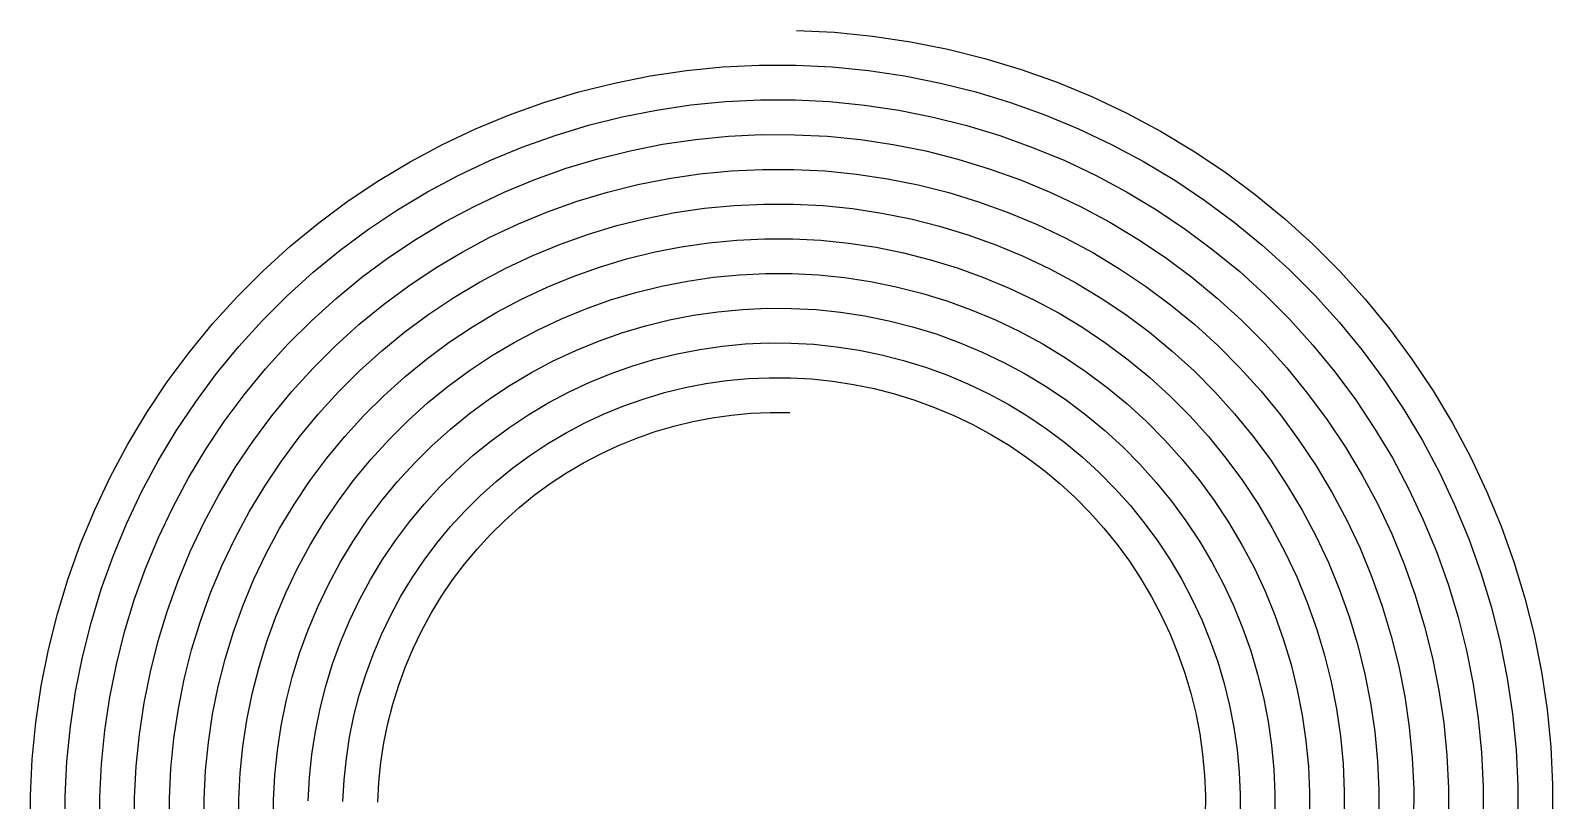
# Model space of a CAD drawing. Extents: x -13 to 13.3, y -13.1 to 13.4.
# Drawn here: x -13 to 13.3, y 0.15 to 13.45 of the extents above; entities that cross this region are included whole.
import ezdxf

# ---------------------------------------------------------------- set-up
doc = ezdxf.new("R2010")
doc.units = 0

msp = doc.modelspace()

# ---------------------------------------------------------------- linework, layer by layer
at = {"layer": 'NFC_COIL'}
for p, q in [((0.2347, 13.448), (0.894, 13.4156)), ((0.894, 13.4156), (1.5507, 13.3509)), ((1.5507, 13.3509), (2.2031, 13.2541)), ((2.2031, 13.2541), (2.8498, 13.1254)), ((2.8498, 13.1254), (3.4892, 12.9653)), ((3.4892, 12.9653), (4.1197, 12.774)), ((-2.9096, 12.5403), (-2.2899, 12.6634)), ((-2.2899, 12.6634), (-1.6652, 12.7558)), ((-1.6652, 12.7558), (-1.0369, 12.8175)), ((-1.0369, 12.8175), (-0.4066, 12.8483)), ((-0.4066, 12.8483), (0.2243, 12.848)), ((0.2243, 12.848), (0.8541, 12.8169)), ((0.8541, 12.8169), (1.4814, 12.7549)), ((1.4814, 12.7549), (2.1047, 12.6622)), ((2.1047, 12.6622), (2.7225, 12.5391)), ((4.1197, 12.774), (4.7399, 12.5521)), ((-4.1277, 12.2036), (-3.5227, 12.387)), ((-3.5227, 12.387), (-2.9096, 12.5403)), ((2.7225, 12.5391), (3.3333, 12.3859)), ((3.3333, 12.3859), (3.9356, 12.2029)), ((4.7399, 12.5521), (5.3482, 12.3001)), ((-4.7233, 11.9908), (-4.1277, 12.2036)), ((-2.1831, 12.0729), (-1.5875, 12.1609)), ((-1.5875, 12.1609), (-0.9885, 12.2195)), ((-0.9885, 12.2195), (-0.3876, 12.2486)), ((-0.3876, 12.2486), (0.2138, 12.2481)), ((0.2138, 12.2481), (0.8142, 12.2182)), ((0.8142, 12.2182), (1.4122, 12.1589)), ((1.4122, 12.1589), (2.0063, 12.0703)), ((3.9356, 12.2029), (4.5279, 11.9907)), ((5.3482, 12.3001), (5.9432, 12.0186)), ((-5.3079, 11.7488), (-4.7233, 11.9908)), ((-3.3586, 11.8098), (-2.774, 11.9559)), ((-2.774, 11.9559), (-2.1831, 12.0729)), ((2.0063, 12.0703), (2.5952, 11.9528)), ((2.5952, 11.9528), (3.1773, 11.8065)), ((4.5279, 11.9907), (5.109, 11.7498)), ((5.9432, 12.0186), (6.5235, 11.7084)), ((-5.8801, 11.4784), (-5.3079, 11.7488)), ((-4.5034, 11.4325), (-3.9355, 11.6353)), ((-3.9355, 11.6353), (-3.3586, 11.8098)), ((-1.5099, 11.5659), (-0.9401, 11.6214)), ((-0.9401, 11.6214), (-0.3686, 11.6489)), ((-0.3686, 11.6489), (0.2033, 11.6482)), ((0.2033, 11.6482), (0.7743, 11.6195)), ((0.7743, 11.6195), (1.343, 11.5629)), ((3.1773, 11.8065), (3.7514, 11.6319)), ((3.7514, 11.6319), (4.316, 11.4294)), ((5.109, 11.7498), (5.6773, 11.4808)), ((6.5235, 11.7084), (7.0877, 11.3703)), ((-6.4386, 11.1801), (-5.8801, 11.4784)), ((-5.0609, 11.202), (-4.5034, 11.4325)), ((-3.1944, 11.2327), (-2.6384, 11.3714)), ((-2.6384, 11.3714), (-2.0764, 11.4825)), ((-2.0764, 11.4825), (-1.5099, 11.5659)), ((1.343, 11.5629), (1.908, 11.4784)), ((1.908, 11.4784), (2.4679, 11.3664)), ((2.4679, 11.3664), (3.0214, 11.2271)), ((4.316, 11.4294), (4.8697, 11.1996)), ((5.6773, 11.4808), (6.2315, 11.1843)), ((7.0877, 11.3703), (7.6344, 11.0049)), ((-6.982, 10.8547), (-6.4386, 11.1801)), ((-5.6066, 10.9444), (-5.0609, 11.202)), ((-4.2835, 10.8743), (-3.7432, 11.0669)), ((-3.7432, 11.0669), (-3.1944, 11.2327)), ((-0.8918, 11.0234), (-0.3496, 11.0492)), ((-0.3496, 11.0492), (0.1928, 11.0483)), ((0.1928, 11.0483), (0.7344, 11.0209)), ((3.0214, 11.2271), (3.5672, 11.0609)), ((3.5672, 11.0609), (4.104, 10.8681)), ((4.8697, 11.1996), (5.4113, 10.943)), ((6.2315, 11.1843), (6.7703, 10.8611)), ((-7.5089, 10.5028), (-6.982, 10.8547)), ((-6.1392, 10.6602), (-5.6066, 10.9444)), ((-4.8138, 10.6552), (-4.2835, 10.8743)), ((-3.0303, 10.6556), (-2.5027, 10.7869)), ((-2.5027, 10.7869), (-1.9696, 10.8921)), ((-1.9696, 10.8921), (-1.4322, 10.971)), ((-1.4322, 10.971), (-0.8918, 11.0234)), ((0.7344, 11.0209), (1.2738, 10.9669)), ((1.2738, 10.9669), (1.8096, 10.8866)), ((1.8096, 10.8866), (2.3406, 10.7801)), ((4.104, 10.8681), (4.6305, 10.6494)), ((5.4113, 10.943), (5.9395, 10.6602)), ((6.7703, 10.8611), (7.2924, 10.5119)), ((7.6344, 11.0049), (8.1623, 10.6134)), ((-6.6574, 10.35), (-6.1392, 10.6602)), ((-5.333, 10.4104), (-4.8138, 10.6552)), ((-3.551, 10.4985), (-3.0303, 10.6556)), ((2.3406, 10.7801), (2.8655, 10.6477)), ((2.8655, 10.6477), (3.3831, 10.4898)), ((4.6305, 10.6494), (5.1454, 10.4051)), ((5.9395, 10.6602), (6.4529, 10.3519)), ((8.1623, 10.6134), (8.6702, 10.1965)), ((-8.0181, 10.1254), (-7.5089, 10.5028)), ((-7.1599, 10.0147), (-6.6574, 10.35)), ((-5.8397, 10.1402), (-5.333, 10.4104)), ((-4.5668, 10.1085), (-4.0636, 10.316)), ((-4.0636, 10.316), (-3.551, 10.4985)), ((-2.3671, 10.2024), (-1.8628, 10.3017)), ((-1.8628, 10.3017), (-1.3545, 10.376)), ((-1.3545, 10.376), (-0.8434, 10.4253)), ((-0.8434, 10.4253), (-0.3307, 10.4495)), ((-0.3307, 10.4495), (0.1824, 10.4484)), ((0.1824, 10.4484), (0.6945, 10.4222)), ((0.6945, 10.4222), (1.2045, 10.3709)), ((1.2045, 10.3709), (1.7112, 10.2947)), ((1.7112, 10.2947), (2.2133, 10.1937)), ((3.3831, 10.4898), (3.8921, 10.3068)), ((3.8921, 10.3068), (4.3912, 10.0991)), ((5.1454, 10.4051), (5.6474, 10.136)), ((6.4529, 10.3519), (6.9504, 10.019)), ((7.2924, 10.5119), (7.7966, 10.1377)), ((-8.5084, 9.7233), (-8.0181, 10.1254)), ((-7.6456, 9.655), (-7.1599, 10.0147)), ((-6.3328, 9.8454), (-5.8397, 10.1402)), ((-5.0594, 9.8764), (-4.5668, 10.1085)), ((-3.3588, 9.9302), (-2.8662, 10.0785)), ((-2.8662, 10.0785), (-2.3671, 10.2024)), ((2.2133, 10.1937), (2.7096, 10.0683)), ((2.7096, 10.0683), (3.1989, 9.9188)), ((4.3912, 10.0991), (4.8794, 9.8673)), ((5.6474, 10.136), (6.1355, 9.8427)), ((6.9504, 10.019), (7.4308, 9.6621)), ((7.7966, 10.1377), (8.2816, 9.7394)), ((8.6702, 10.1965), (9.1569, 9.7554)), ((-6.811, 9.5266), (-6.3328, 9.8454)), ((-5.5403, 9.6203), (-5.0594, 9.8764)), ((-4.3198, 9.5617), (-3.8437, 9.7578)), ((-3.8437, 9.7578), (-3.3588, 9.9302)), ((-1.7561, 9.7113), (-1.2768, 9.7811)), ((-1.2768, 9.7811), (-0.795, 9.8273)), ((-0.795, 9.8273), (-0.3117, 9.8498)), ((-0.3117, 9.8498), (0.1719, 9.8485)), ((0.1719, 9.8485), (0.6546, 9.8235)), ((0.6546, 9.8235), (1.1353, 9.7749)), ((1.1353, 9.7749), (1.6128, 9.7028)), ((3.1989, 9.9188), (3.6801, 9.7455)), ((3.6801, 9.7455), (4.152, 9.5489)), ((4.8794, 9.8673), (5.3554, 9.6119)), ((6.1355, 9.8427), (6.6084, 9.526)), ((8.2816, 9.7394), (8.7463, 9.3179)), ((9.1569, 9.7554), (9.6212, 9.2911)), ((-8.9785, 9.2975), (-8.5084, 9.7233)), ((-8.1132, 9.2718), (-7.6456, 9.655)), ((-7.2731, 9.1846), (-6.811, 9.5266)), ((-6.0082, 9.3408), (-5.5403, 9.6203)), ((-4.7859, 9.3424), (-4.3198, 9.5617)), ((-3.1665, 9.3618), (-2.7021, 9.5014)), ((-2.7021, 9.5014), (-2.2315, 9.618)), ((-2.2315, 9.618), (-1.7561, 9.7113)), ((1.6128, 9.7028), (2.086, 9.6074)), ((2.086, 9.6074), (2.5537, 9.489)), ((2.5537, 9.489), (3.0147, 9.3478)), ((4.152, 9.5489), (4.6134, 9.3295)), ((5.3554, 9.6119), (5.8181, 9.3336)), ((6.6084, 9.526), (7.065, 9.1865)), ((7.4308, 9.6621), (7.8929, 9.2823)), ((-9.4273, 8.8489), (-8.9785, 9.2975)), ((-8.5617, 8.8659), (-8.1132, 9.2718)), ((-6.462, 9.0385), (-6.0082, 9.3408)), ((-5.2409, 9.1003), (-4.7859, 9.3424)), ((-3.6238, 9.1995), (-3.1665, 9.3618)), ((-1.1992, 9.1861), (-0.7466, 9.2292)), ((-0.7466, 9.2292), (-0.2927, 9.2501)), ((-0.2927, 9.2501), (0.1614, 9.2486)), ((0.1614, 9.2486), (0.6147, 9.2249)), ((0.6147, 9.2249), (1.0661, 9.1789)), ((3.0147, 9.3478), (3.4681, 9.1842)), ((4.6134, 9.3295), (5.0634, 9.0878)), ((5.8181, 9.3336), (6.2664, 9.033)), ((7.8929, 9.2823), (8.3356, 8.8804)), ((8.7463, 9.3179), (9.1896, 8.8743)), ((9.6212, 9.2911), (10.0619, 8.8047)), ((-7.7181, 8.8202), (-7.2731, 9.1846)), ((-6.9006, 8.7143), (-6.462, 9.0385)), ((-5.6836, 8.8362), (-5.2409, 9.1003)), ((-4.5123, 8.8084), (-4.0727, 9.0149)), ((-4.0727, 9.0149), (-3.6238, 9.1995)), ((-2.5379, 8.9243), (-2.0959, 9.0335)), ((-2.0959, 9.0335), (-1.6493, 9.1208)), ((-1.6493, 9.1208), (-1.1992, 9.1861)), ((1.0661, 9.1789), (1.5144, 9.1109)), ((1.5144, 9.1109), (1.9587, 9.0211)), ((1.9587, 9.0211), (2.3977, 8.9096)), ((3.4681, 9.1842), (3.9127, 8.9987)), ((3.9127, 8.9987), (4.3475, 8.7916)), ((5.0634, 9.0878), (5.5007, 8.8244)), ((6.2664, 9.033), (6.6992, 8.7109)), ((7.065, 9.1865), (7.5042, 8.8252)), ((-9.8537, 8.3787), (-9.4273, 8.8489)), ((-8.9898, 8.4383), (-8.5617, 8.8659)), ((-8.1449, 8.4343), (-7.7181, 8.8202)), ((-7.323, 8.3687), (-6.9006, 8.7143)), ((-6.1131, 8.5505), (-5.6836, 8.8362)), ((-4.9414, 8.5804), (-4.5123, 8.8084)), ((-3.4039, 8.6413), (-2.9743, 8.7934)), ((-2.9743, 8.7934), (-2.5379, 8.9243)), ((2.3977, 8.9096), (2.8306, 8.7767)), ((2.8306, 8.7767), (3.2562, 8.6229)), ((4.3475, 8.7916), (4.7713, 8.5636)), ((5.5007, 8.8244), (5.9244, 8.54)), ((6.6992, 8.7109), (7.1155, 8.3681)), ((7.5042, 8.8252), (7.925, 8.443)), ((8.3356, 8.8804), (8.758, 8.4575)), ((9.1896, 8.8743), (9.6104, 8.4096)), ((10.0619, 8.8047), (10.4782, 8.2975)), ((-9.3966, 7.9901), (-8.9898, 8.4383)), ((-8.5523, 8.0277), (-8.1449, 8.4343)), ((-6.5282, 8.2439), (-6.1131, 8.5505)), ((-5.359, 8.3315), (-4.9414, 8.5804)), ((-4.2388, 8.2743), (-3.8257, 8.4681)), ((-3.8257, 8.4681), (-3.4039, 8.6413)), ((-2.3738, 8.3471), (-1.9603, 8.449)), ((-1.9603, 8.449), (-1.5425, 8.5304)), ((-1.5425, 8.5304), (-1.1215, 8.5912)), ((-1.1215, 8.5912), (-0.6982, 8.6312)), ((-0.6982, 8.6312), (-0.2737, 8.6504)), ((-0.2737, 8.6504), (0.151, 8.6487)), ((0.151, 8.6487), (0.5748, 8.6262)), ((0.5748, 8.6262), (0.9969, 8.5829)), ((0.9969, 8.5829), (1.416, 8.5191)), ((1.416, 8.5191), (1.8314, 8.4347)), ((1.8314, 8.4347), (2.2418, 8.3302)), ((3.2562, 8.6229), (3.6735, 8.4484)), ((3.6735, 8.4484), (4.0815, 8.2538)), ((4.7713, 8.5636), (5.1833, 8.3152)), ((5.9244, 8.54), (6.3334, 8.2353)), ((7.925, 8.443), (8.3264, 8.0407)), ((8.758, 8.4575), (9.1589, 8.0145)), ((-10.2567, 7.888), (-9.8537, 8.3787)), ((-7.7281, 8.0027), (-7.323, 8.3687)), ((-6.9279, 7.9172), (-6.5282, 8.2439)), ((-5.7641, 8.0624), (-5.359, 8.3315)), ((-4.642, 8.0605), (-4.2388, 8.2743)), ((-3.184, 8.083), (-2.782, 8.2251)), ((-2.782, 8.2251), (-2.3738, 8.3471)), ((2.2418, 8.3302), (2.6464, 8.2057)), ((2.6464, 8.2057), (3.0442, 8.0616)), ((4.0815, 8.2538), (4.4793, 8.0395)), ((5.1833, 8.3152), (5.5824, 8.047)), ((6.3334, 8.2353), (6.7269, 7.911)), ((7.1155, 8.3681), (7.5144, 8.0055)), ((9.6104, 8.4096), (10.0078, 7.925)), ((10.4782, 8.2975), (10.8689, 7.7706)), ((-9.781, 7.5222), (-9.3966, 7.9901)), ((-8.9395, 7.6014), (-8.5523, 8.0277)), ((-8.1149, 7.617), (-7.7281, 8.0027)), ((-7.3113, 7.5711), (-6.9279, 7.9172)), ((-6.1557, 7.7735), (-5.7641, 8.0624)), ((-5.0344, 7.8269), (-4.642, 8.0605)), ((-3.9652, 7.7403), (-3.5787, 7.9213)), ((-3.5787, 7.9213), (-3.184, 8.083)), ((-1.8247, 7.8645), (-1.4358, 7.94)), ((-1.4358, 7.94), (-1.0438, 7.9962)), ((-1.0438, 7.9962), (-0.6499, 8.0331)), ((-0.6499, 8.0331), (-0.2548, 8.0507)), ((-0.2548, 8.0507), (0.1405, 8.0488)), ((0.1405, 8.0488), (0.5349, 8.0275)), ((0.5349, 8.0275), (0.9277, 7.9869)), ((0.9277, 7.9869), (1.3177, 7.9272)), ((1.3177, 7.9272), (1.7041, 7.8484)), ((3.0442, 8.0616), (3.4342, 7.8982)), ((3.4342, 7.8982), (3.8156, 7.716)), ((4.4793, 8.0395), (4.8659, 7.806)), ((5.5824, 8.047), (5.9677, 7.7597)), ((6.7269, 7.911), (7.1037, 7.568)), ((7.5144, 8.0055), (7.8948, 7.6239)), ((8.3264, 8.0407), (8.7073, 7.6193)), ((9.1589, 8.0145), (9.5374, 7.5525)), ((10.0078, 7.925), (10.3808, 7.4216)), ((-10.6352, 7.3779), (-10.2567, 7.888)), ((-6.5328, 7.4656), (-6.1557, 7.7735)), ((-5.4152, 7.5743), (-5.0344, 7.8269)), ((-4.3426, 7.5405), (-3.9652, 7.7403)), ((-2.9641, 7.5248), (-2.5898, 7.6567)), ((-2.5898, 7.6567), (-2.2097, 7.77)), ((-2.2097, 7.77), (-1.8247, 7.8645)), ((1.7041, 7.8484), (2.0859, 7.7508)), ((2.0859, 7.7508), (2.4622, 7.6346)), ((2.4622, 7.6346), (2.8322, 7.5002)), ((3.8156, 7.716), (4.1873, 7.5153)), ((4.8659, 7.806), (5.2404, 7.554)), ((5.9677, 7.7597), (6.3382, 7.4539)), ((10.8689, 7.7706), (11.2331, 7.2254)), ((-10.9884, 6.8496), (-10.6352, 7.3779)), ((-10.1422, 7.0359), (-9.781, 7.5222)), ((-9.3054, 7.1564), (-8.9395, 7.6014)), ((-8.4824, 7.2127), (-8.1149, 7.617)), ((-7.6774, 7.2064), (-7.3113, 7.5711)), ((-6.8945, 7.1394), (-6.5328, 7.4656)), ((-5.7832, 7.3031), (-5.4152, 7.5743)), ((-4.7099, 7.3223), (-4.3426, 7.5405)), ((-3.6916, 7.2063), (-3.3317, 7.3745)), ((-3.3317, 7.3745), (-2.9641, 7.5248)), ((-1.329, 7.3496), (-0.9662, 7.4013)), ((-0.9662, 7.4013), (-0.6015, 7.4351)), ((-0.6015, 7.4351), (-0.2358, 7.451)), ((-0.2358, 7.451), (0.13, 7.4489)), ((0.13, 7.4489), (0.4951, 7.4288)), ((0.4951, 7.4288), (0.8584, 7.3909)), ((0.8584, 7.3909), (1.2193, 7.3353)), ((2.8322, 7.5002), (3.195, 7.3479)), ((4.1873, 7.5153), (4.5485, 7.2969)), ((5.2404, 7.554), (5.6019, 7.2841)), ((6.3382, 7.4539), (6.6931, 7.1305)), ((7.1037, 7.568), (7.4632, 7.2071)), ((7.8948, 7.6239), (8.2558, 7.2242)), ((8.7073, 7.6193), (9.067, 7.18)), ((9.5374, 7.5525), (9.8927, 7.0727)), ((10.3808, 7.4216), (10.7285, 6.9008)), ((-9.6492, 6.6939), (-9.3054, 7.1564)), ((-8.8298, 6.7907), (-8.4824, 7.2127)), ((-8.0253, 6.824), (-7.6774, 7.2064)), ((-7.2399, 6.7958), (-6.8945, 7.1394)), ((-6.1377, 7.0141), (-5.7832, 7.3031)), ((-5.0662, 7.0862), (-4.7099, 7.3223)), ((-4.0431, 7.0206), (-3.6916, 7.2063)), ((-2.3975, 7.0883), (-2.0456, 7.1929)), ((-2.0456, 7.1929), (-1.6891, 7.2801)), ((-1.6891, 7.2801), (-1.329, 7.3496)), ((1.2193, 7.3353), (1.5767, 7.262)), ((1.5767, 7.262), (1.93, 7.1714)), ((1.93, 7.1714), (2.2781, 7.0636)), ((3.195, 7.3479), (3.5496, 7.1781)), ((3.5496, 7.1781), (3.8953, 6.9912)), ((4.5485, 7.2969), (4.8984, 7.061)), ((5.6019, 7.2841), (5.9495, 6.9969)), ((6.6931, 7.1305), (7.0315, 6.7903)), ((7.4632, 7.2071), (7.8043, 6.8291)), ((8.2558, 7.2242), (8.5967, 6.8075)), ((9.067, 7.18), (9.4046, 6.7237)), ((11.2331, 7.2254), (11.5701, 6.6632)), ((-11.3153, 6.3045), (-10.9884, 6.8496)), ((-10.4792, 6.5322), (-10.1422, 7.0359)), ((-6.4777, 6.7078), (-6.1377, 7.0141)), ((-5.4107, 6.8327), (-5.0662, 7.0862)), ((-4.3853, 6.8177), (-4.0431, 7.0206)), ((-3.0846, 6.8277), (-2.7442, 6.9665)), ((-2.7442, 6.9665), (-2.3975, 7.0883)), ((-0.5531, 6.837), (-0.2168, 6.8513)), ((-0.2168, 6.8513), (0.1195, 6.849)), ((2.2781, 7.0636), (2.6203, 6.9389)), ((2.6203, 6.9389), (2.9557, 6.7977)), ((3.8953, 6.9912), (4.2311, 6.7877)), ((4.8984, 7.061), (5.2361, 6.8085)), ((5.9495, 6.9969), (6.2825, 6.6931)), ((9.8927, 7.0727), (10.2239, 6.5762)), ((10.7285, 6.9008), (11.0501, 6.3637)), ((-9.97, 6.2149), (-9.6492, 6.6939)), ((-9.1562, 6.3519), (-8.8298, 6.7907)), ((-8.3542, 6.4249), (-8.0253, 6.824)), ((-7.5682, 6.4354), (-7.2399, 6.7958)), ((-6.8024, 6.3851), (-6.4777, 6.7078)), ((-5.7425, 6.5625), (-5.4107, 6.8327)), ((-5.0382, 6.3624), (-4.7172, 6.5981)), ((-4.7172, 6.5981), (-4.3853, 6.8177)), ((-3.7437, 6.5006), (-3.4181, 6.6723)), ((-3.4181, 6.6723), (-3.0846, 6.8277)), ((-2.2053, 6.52), (-1.8814, 6.6158)), ((-1.8814, 6.6158), (-1.5535, 6.6956)), ((-1.5535, 6.6956), (-1.2222, 6.7591)), ((-1.2222, 6.7591), (-0.8885, 6.8063)), ((-0.8885, 6.8063), (-0.5531, 6.837)), ((2.9557, 6.7977), (3.2836, 6.6403)), ((3.2836, 6.6403), (3.6032, 6.4671)), ((4.2311, 6.7877), (4.5564, 6.568)), ((5.2361, 6.8085), (5.5609, 6.5398)), ((6.2825, 6.6931), (6.5999, 6.3735)), ((7.0315, 6.7903), (7.3527, 6.434)), ((7.8043, 6.8291), (8.1263, 6.435)), ((8.5967, 6.8075), (8.9165, 6.3748)), ((9.4046, 6.7237), (9.7193, 6.2516)), ((10.2239, 6.5762), (10.5302, 6.0643)), ((11.5701, 6.6632), (11.8789, 6.0853)), ((-10.7912, 6.0125), (-10.4792, 6.5322)), ((-9.4608, 5.8975), (-9.1562, 6.3519)), ((-8.6632, 6.0099), (-8.3542, 6.4249)), ((-7.8786, 6.0591), (-7.5682, 6.4354)), ((-7.1111, 6.0467), (-6.8024, 6.3851)), ((-6.0609, 6.2762), (-5.7425, 6.5625)), ((-5.3474, 6.111), (-5.0382, 6.3624)), ((-4.3683, 6.11), (-4.0607, 6.313)), ((-4.0607, 6.313), (-3.7437, 6.5006)), ((-2.8376, 6.2809), (-2.5243, 6.4083)), ((-2.5243, 6.4083), (-2.2053, 6.52)), ((3.6032, 6.4671), (3.9137, 6.2785)), ((4.5564, 6.568), (4.8703, 6.3328)), ((4.8703, 6.3328), (5.1722, 6.0827)), ((5.5609, 6.5398), (5.8718, 6.2556)), ((6.5999, 6.3735), (6.9012, 6.0389)), ((7.3527, 6.434), (7.6559, 6.0626)), ((8.1263, 6.435), (8.4284, 6.0258)), ((8.9165, 6.3748), (9.2146, 5.9271)), ((11.0501, 6.3637), (11.3449, 5.8117)), ((-11.6153, 5.7438), (-11.3153, 6.3045)), ((-10.2671, 5.7204), (-9.97, 6.2149)), ((-8.1703, 5.6679), (-7.8786, 6.0591)), ((-6.365, 5.9745), (-6.0609, 6.2762)), ((-5.6441, 5.8446), (-5.3474, 6.111)), ((-4.6657, 5.892), (-4.3683, 6.11)), ((-3.4443, 5.9807), (-3.1445, 6.1383)), ((-3.1445, 6.1383), (-2.8376, 6.2809)), ((3.9137, 6.2785), (4.2144, 6.0751)), ((4.2144, 6.0751), (4.5046, 5.8572)), ((5.1722, 6.0827), (5.4612, 5.8181)), ((5.8718, 6.2556), (6.1683, 5.9567)), ((7.6559, 6.0626), (7.9403, 5.6769)), ((9.7193, 6.2516), (10.0102, 5.7649)), ((10.5302, 6.0643), (10.8109, 5.5382)), ((11.8789, 6.0853), (12.1589, 5.4932)), ((-11.0774, 5.4778), (-10.7912, 6.0125)), ((-9.7429, 5.4284), (-9.4608, 5.8975)), ((-8.9517, 5.5801), (-8.6632, 6.0099)), ((-7.403, 5.6933), (-7.1111, 6.0467)), ((-6.654, 5.658), (-6.365, 5.9745)), ((-5.9275, 5.5639), (-5.6441, 5.8446)), ((-4.9523, 5.6595), (-4.6657, 5.892)), ((-4.0193, 5.6219), (-3.7361, 5.8084)), ((-3.7361, 5.8084), (-3.4443, 5.9807)), ((4.5046, 5.8572), (4.7835, 5.6256)), ((5.4612, 5.8181), (5.7367, 5.5399)), ((6.1683, 5.9567), (6.4497, 5.6438)), ((6.9012, 6.0389), (7.1855, 5.6901)), ((8.4284, 6.0258), (8.71, 5.6025)), ((9.2146, 5.9271), (9.4903, 5.4654)), ((11.3449, 5.8117), (11.6121, 5.2461)), ((-11.8874, 5.1688), (-11.6153, 5.7438)), ((-10.5396, 5.2118), (-10.2671, 5.7204)), ((-9.2188, 5.1364), (-8.9517, 5.5801)), ((-8.4425, 5.2627), (-8.1703, 5.6679)), ((-7.6773, 5.3259), (-7.403, 5.6933)), ((-6.9274, 5.3276), (-6.654, 5.658)), ((-6.1969, 5.2693), (-5.9275, 5.5639)), ((-5.2273, 5.413), (-4.9523, 5.6595)), ((-4.2933, 5.4216), (-4.0193, 5.6219)), ((4.7835, 5.6256), (5.0506, 5.3807)), ((5.7367, 5.5399), (5.9981, 5.2487)), ((6.4497, 5.6438), (6.7151, 5.3176)), ((7.1855, 5.6901), (7.4523, 5.3279)), ((7.9403, 5.6769), (8.2054, 5.2779)), ((8.71, 5.6025), (8.9704, 5.166)), ((10.0102, 5.7649), (10.2769, 5.2646)), ((10.8109, 5.5382), (11.0653, 4.9991)), ((-11.3372, 4.9295), (-11.0774, 5.4778)), ((-10.0017, 4.9459), (-9.7429, 5.4284)), ((-8.6947, 4.8444), (-8.4425, 5.2627)), ((-7.9333, 4.9453), (-7.6773, 5.3259)), ((-7.1843, 4.9839), (-6.9274, 5.3276)), ((-6.4517, 4.9618), (-6.1969, 5.2693)), ((-5.49, 5.1532), (-5.2273, 5.413)), ((-4.5572, 5.2079), (-4.2933, 5.4216)), ((5.0506, 5.3807), (5.3051, 5.1231)), ((6.7151, 5.3176), (6.9642, 4.979)), ((7.4523, 5.3279), (7.7008, 4.9533)), ((8.2054, 5.2779), (8.4504, 4.8666)), ((9.4903, 5.4654), (9.7429, 4.991)), ((10.2769, 5.2646), (10.5186, 4.7521)), ((12.1589, 5.4932), (12.4094, 4.8882)), ((-12.1311, 4.5809), (-11.8874, 5.1688)), ((-10.7869, 4.6903), (-10.5396, 5.2118)), ((-9.4639, 4.6799), (-9.2188, 5.1364)), ((-5.7398, 4.8807), (-5.49, 5.1532)), ((-4.8105, 4.9814), (-4.5572, 5.2079)), ((5.3051, 5.1231), (5.5466, 4.8535)), ((5.9981, 5.2487), (6.2448, 4.9451)), ((8.9704, 5.166), (9.2089, 4.7175)), ((11.0653, 4.9991), (11.2929, 4.4484)), ((11.6121, 5.2461), (11.8512, 4.6683)), ((-11.5698, 4.369), (-11.3372, 4.9295)), ((-10.2367, 4.451), (-10.0017, 4.9459)), ((-8.9261, 4.414), (-8.6947, 4.8444)), ((-8.1705, 4.5523), (-7.9333, 4.9453)), ((-7.4241, 4.6279), (-7.1843, 4.9839)), ((-6.6913, 4.6419), (-6.4517, 4.9618)), ((-5.9761, 4.596), (-5.7398, 4.8807)), ((-5.2828, 4.492), (-5.0526, 4.7426)), ((-5.0526, 4.7426), (-4.8105, 4.9814)), ((5.5466, 4.8535), (5.7744, 4.5726)), ((6.2448, 4.9451), (6.4761, 4.63)), ((6.9642, 4.979), (7.1961, 4.6287)), ((7.7008, 4.9533), (7.9305, 4.5671)), ((8.4504, 4.8666), (8.6749, 4.4439)), ((9.7429, 4.991), (9.9718, 4.505)), ((10.5186, 4.7521), (10.7347, 4.2285)), ((12.4094, 4.8882), (12.6299, 4.2719)), ((-12.3457, 3.9816), (-12.1311, 4.5809)), ((-11.0085, 4.157), (-10.7869, 4.6903)), ((-9.6864, 4.2118), (-9.4639, 4.6799)), ((-8.3882, 4.148), (-8.1705, 4.5523)), ((-7.6464, 4.2603), (-7.4241, 4.6279)), ((-6.915, 4.3105), (-6.6913, 4.6419)), ((-6.1983, 4.2999), (-5.9761, 4.596)), ((-5.5005, 4.2302), (-5.2828, 4.492)), ((5.7744, 4.5726), (5.988, 4.2811)), ((6.4761, 4.63), (6.6915, 4.3041)), ((7.1961, 4.6287), (7.4105, 4.2677)), ((7.9305, 4.5671), (8.1408, 4.1704)), ((9.2089, 4.7175), (9.425, 4.258)), ((9.9718, 4.505), (10.1764, 4.0086)), ((11.8512, 4.6683), (12.0615, 4.0797)), ((-11.7747, 3.7974), (-11.5698, 4.369)), ((-10.4471, 3.945), (-10.2367, 4.451)), ((-9.8858, 3.7331), (-9.6864, 4.2118)), ((-9.1362, 3.9725), (-8.9261, 4.414)), ((-7.8504, 3.882), (-7.6464, 4.2603)), ((-7.1222, 3.9683), (-6.915, 4.3105)), ((-6.4058, 3.9931), (-6.1983, 4.2999)), ((-5.7053, 3.9579), (-5.5005, 4.2302)), ((5.988, 4.2811), (6.1869, 3.9795)), ((6.6915, 4.3041), (6.8906, 3.9683)), ((7.4105, 4.2677), (7.6068, 3.8968)), ((8.6749, 4.4439), (8.8782, 4.011)), ((9.425, 4.258), (9.6182, 3.7887)), ((10.7347, 4.2285), (10.9248, 3.6952)), ((11.2929, 4.4484), (11.4932, 3.8874)), ((12.6299, 4.2719), (12.8198, 3.6458)), ((-12.5307, 3.3723), (-12.3457, 3.9816)), ((-11.2036, 3.6133), (-11.0085, 4.157)), ((-10.6326, 3.4291), (-10.4471, 3.945)), ((-9.3245, 3.5211), (-9.1362, 3.9725)), ((-8.586, 3.7333), (-8.3882, 4.148)), ((-7.3126, 3.6161), (-7.1222, 3.9683)), ((-6.5981, 3.6762), (-6.4058, 3.9931)), ((-5.8966, 3.6757), (-5.7053, 3.9579)), ((6.1869, 3.9795), (6.3706, 3.6688)), ((6.8906, 3.9683), (7.0728, 3.6232)), ((8.1408, 4.1704), (8.3314, 3.764)), ((8.8782, 4.011), (9.0599, 3.5688)), ((10.1764, 4.0086), (10.3564, 3.5029)), ((12.0615, 4.0797), (12.2427, 3.4816)), ((-11.9513, 3.2163), (-11.7747, 3.7974)), ((-10.0616, 3.2449), (-9.8858, 3.7331)), ((-8.7632, 3.3092), (-8.586, 3.7333)), ((-8.0357, 3.494), (-7.8504, 3.882)), ((7.6068, 3.8968), (7.7846, 3.5169)), ((8.3314, 3.764), (8.5017, 3.3489)), ((9.6182, 3.7887), (9.7881, 3.3107)), ((10.9248, 3.6952), (11.0885, 3.1534)), ((11.4932, 3.8874), (11.6656, 3.3175)), ((-11.372, 3.0604), (-11.2036, 3.6133)), ((-10.7926, 2.9045), (-10.6326, 3.4291)), ((-9.4905, 3.0608), (-9.3245, 3.5211)), ((-8.2019, 3.0972), (-8.0357, 3.494)), ((-7.4855, 3.2548), (-7.3126, 3.6161)), ((-6.7747, 3.3501), (-6.5981, 3.6762)), ((-6.074, 3.3842), (-5.8966, 3.6757)), ((6.3706, 3.6688), (6.5388, 3.3497)), ((7.0728, 3.6232), (7.2378, 3.2699)), ((7.7846, 3.5169), (7.9434, 3.129)), ((9.0599, 3.5688), (9.2197, 3.1185)), ((10.3564, 3.5029), (10.5113, 2.9893)), ((12.2427, 3.4816), (12.3942, 2.8757)), ((12.8198, 3.6458), (12.9787, 3.0113)), ((-12.6857, 2.7543), (-12.5307, 3.3723)), ((-12.0993, 2.627), (-11.9513, 3.2163)), ((-10.2132, 2.7486), (-10.0616, 3.2449)), ((-8.9195, 2.8766), (-8.7632, 3.3092)), ((-7.6406, 2.8852), (-7.4855, 3.2548)), ((-6.9353, 3.0155), (-6.7747, 3.3501)), ((-6.2369, 3.0842), (-6.074, 3.3842)), ((6.5388, 3.3497), (6.691, 3.0229)), ((7.2378, 3.2699), (7.3852, 2.9091)), ((8.5017, 3.3489), (8.6513, 2.9262)), ((9.7881, 3.3107), (9.9342, 2.8252)), ((11.6656, 3.3175), (11.8097, 2.7401)), ((-11.513, 2.4997), (-11.372, 3.0604)), ((-10.9267, 2.3724), (-10.7926, 2.9045)), ((-9.6338, 2.5926), (-9.4905, 3.0608)), ((-8.3484, 2.6925), (-8.2019, 3.0972)), ((-7.0793, 2.6733), (-6.9353, 3.0155)), ((-6.385, 2.7763), (-6.2369, 3.0842)), ((6.691, 3.0229), (6.8269, 2.6892)), ((7.3852, 2.9091), (7.5146, 2.5417)), ((7.9434, 3.129), (8.083, 2.734)), ((8.6513, 2.9262), (8.78, 2.4969)), ((9.2197, 3.1185), (9.3571, 2.661)), ((10.5113, 2.9893), (10.6408, 2.4688)), ((11.0885, 3.1534), (11.2253, 2.6045)), ((12.9787, 3.0113), (13.1062, 2.37)), ((-12.8102, 2.1293), (-12.6857, 2.7543)), ((-10.3403, 2.2451), (-10.2132, 2.7486)), ((-9.0544, 2.4367), (-8.9195, 2.8766)), ((-8.475, 2.2808), (-8.3484, 2.6925)), ((-7.7774, 2.5083), (-7.6406, 2.8852)), ((-7.2064, 2.3241), (-7.0793, 2.6733)), ((-6.518, 2.4613), (-6.385, 2.7763)), ((6.8269, 2.6892), (6.9462, 2.3495)), ((8.083, 2.734), (8.2029, 2.3328)), ((9.3571, 2.661), (9.4718, 2.1976)), ((9.9342, 2.8252), (10.0563, 2.3332)), ((11.8097, 2.7401), (11.9253, 2.1565)), ((12.3942, 2.8757), (12.5158, 2.2632)), ((-12.2183, 2.0309), (-12.0993, 2.627)), ((-11.6264, 1.9326), (-11.513, 2.4997)), ((-11.0345, 1.8342), (-10.9267, 2.3724)), ((-9.754, 2.1178), (-9.6338, 2.5926)), ((-9.1676, 1.9905), (-9.0544, 2.4367)), ((-7.8956, 2.1249), (-7.7774, 2.5083)), ((-6.6353, 2.14), (-6.518, 2.4613)), ((7.5146, 2.5417), (7.6258, 2.1687)), ((8.78, 2.4969), (8.8874, 2.062)), ((10.6408, 2.4688), (10.7445, 1.9429)), ((11.2253, 2.6045), (11.3349, 2.0497)), ((13.1062, 2.37), (13.202, 1.7234)), ((-12.9039, 1.4987), (-12.8102, 2.1293)), ((-10.4427, 1.7358), (-10.3403, 2.2451)), ((-9.8508, 1.6374), (-9.754, 2.1178)), ((-8.5813, 1.8632), (-8.475, 2.2808)), ((-7.995, 1.7359), (-7.8956, 2.1249)), ((-7.3163, 1.9689), (-7.2064, 2.3241)), ((-6.7369, 1.813), (-6.6353, 2.14)), ((6.9462, 2.3495), (7.0486, 2.0045)), ((7.6258, 2.1687), (7.7184, 1.7908)), ((8.2029, 2.3328), (8.3029, 1.9264)), ((9.4718, 2.1976), (9.5636, 1.7294)), ((10.0563, 2.3332), (10.1541, 1.8362)), ((11.9253, 2.1565), (12.0121, 1.5681)), ((12.5158, 2.2632), (12.6071, 1.6458)), ((-12.3079, 1.4295), (-12.2183, 2.0309)), ((-11.7119, 1.3603), (-11.6264, 1.9326)), ((-9.2589, 1.539), (-9.1676, 1.9905)), ((-8.667, 1.4406), (-8.5813, 1.8632)), ((-7.4086, 1.6086), (-7.3163, 1.9689)), ((7.0486, 2.0045), (7.1339, 1.6552)), ((8.3029, 1.9264), (8.3828, 1.5159)), ((8.8874, 2.062), (8.9732, 1.6226)), ((10.7445, 1.9429), (10.8222, 1.4128)), ((11.3349, 2.0497), (11.4172, 1.4904)), ((-11.1159, 1.2911), (-11.0345, 1.8342)), ((-10.5199, 1.2218), (-10.4427, 1.7358)), ((-9.9239, 1.1526), (-9.8508, 1.6374)), ((-8.0751, 1.3423), (-7.995, 1.7359)), ((-7.4833, 1.2439), (-7.4086, 1.6086)), ((-6.8223, 1.4813), (-6.7369, 1.813)), ((7.1339, 1.6552), (7.2019, 1.3023)), ((7.7184, 1.7908), (7.7924, 1.4091)), ((8.9732, 1.6226), (9.0374, 1.1798)), ((9.5636, 1.7294), (9.6323, 1.2574)), ((10.1541, 1.8362), (10.2273, 1.3351)), ((12.6071, 1.6458), (12.668, 1.0248)), ((13.202, 1.7234), (13.266, 1.0732)), ((-12.9666, 0.8641), (-12.9039, 1.4987)), ((-12.3679, 0.8242), (-12.3079, 1.4295)), ((-11.7692, 0.7843), (-11.7119, 1.3603)), ((-9.3279, 1.0834), (-9.2589, 1.539)), ((-8.7319, 1.0142), (-8.667, 1.4406)), ((-8.1359, 0.945), (-8.0751, 1.3423)), ((-6.8914, 1.1455), (-6.8223, 1.4813)), ((7.7924, 1.4091), (7.8475, 1.0244)), ((8.3828, 1.5159), (8.4424, 1.1021)), ((10.2273, 1.3351), (10.2758, 0.8313)), ((10.8222, 1.4128), (10.8739, 0.8797)), ((11.4172, 1.4904), (11.4719, 0.928)), ((12.0121, 1.5681), (12.0699, 0.9764)), ((-11.1705, 0.7444), (-11.1159, 1.2911)), ((-10.5719, 0.7045), (-10.5199, 1.2218)), ((-9.9732, 0.6646), (-9.9239, 1.1526)), ((-9.3745, 0.6247), (-9.3279, 1.0834)), ((-7.5399, 0.8757), (-7.4833, 1.2439)), ((-6.9439, 0.8065), (-6.8914, 1.1455)), ((7.2019, 1.3023), (7.2525, 0.9468)), ((8.4424, 1.1021), (8.4817, 0.6861)), ((9.0374, 1.1798), (9.0797, 0.7345)), ((9.6323, 1.2574), (9.6778, 0.7829)), ((13.266, 1.0732), (13.298, 0.4208)), ((-12.998, 0.2269), (-12.9666, 0.8641)), ((-12.3981, 0.2164), (-12.3679, 0.8242)), ((-8.7758, 0.5848), (-8.7319, 1.0142)), ((-8.1772, 0.5449), (-8.1359, 0.945)), ((-7.5785, 0.505), (-7.5399, 0.8757)), ((-6.9798, 0.4651), (-6.9439, 0.8065)), ((7.2525, 0.9468), (7.2856, 0.5894)), ((7.8475, 1.0244), (7.8836, 0.6378)), ((10.2758, 0.8313), (10.2995, 0.3259)), ((10.8739, 0.8797), (10.8992, 0.3449)), ((11.4719, 0.928), (11.4989, 0.3639)), ((12.0699, 0.9764), (12.0986, 0.3829)), ((12.668, 1.0248), (12.6983, 0.4018)), ((-11.7982, 0.2059), (-11.7692, 0.7843)), ((-11.1983, 0.1955), (-11.1705, 0.7444)), ((-10.5984, 0.185), (-10.5719, 0.7045)), ((-9.9985, 0.1745), (-9.9732, 0.6646)), ((-9.3986, 0.1641), (-9.3745, 0.6247)), ((-8.7987, 0.1536), (-8.7758, 0.5848)), ((-8.1988, 0.1431), (-8.1772, 0.5449)), ((7.2856, 0.5894), (7.301, 0.231)), ((7.8836, 0.6378), (7.9007, 0.25)), ((8.4817, 0.6861), (8.5004, 0.269)), ((9.0797, 0.7345), (9.1001, 0.288)), ((9.6778, 0.7829), (9.6998, 0.3069)), ((-7.5988, 0.1326), (-7.5785, 0.505)), ((-6.9989, 0.1222), (-6.9798, 0.4651)), ((8.5004, 0.269), (8.4987, -0.1483)), ((9.1001, 0.288), (9.0986, -0.1588)), ((9.6998, 0.3069), (9.6985, -0.1693)), ((10.2995, 0.3259), (10.2984, -0.1798)), ((10.8992, 0.3449), (10.8983, -0.1902)), ((11.4989, 0.3639), (11.4982, -0.2007)), ((12.0986, 0.3829), (12.0982, -0.2112)), ((12.6983, 0.4018), (12.6981, -0.2216)), ((13.298, 0.4208), (13.298, -0.2321)), ((-12.9982, -0.4113), (-12.998, 0.2269)), ((-12.3985, -0.3923), (-12.3981, 0.2164)), ((-11.7988, -0.3734), (-11.7982, 0.2059)), ((-11.1991, -0.3544), (-11.1983, 0.1955)), ((-10.5994, -0.3354), (-10.5984, 0.185)), ((-9.9997, -0.3164), (-9.9985, 0.1745)), ((-9.4, -0.2975), (-9.3986, 0.1641)), ((-8.8003, -0.2785), (-8.7987, 0.1536)), ((7.301, 0.231), (7.2989, -0.1274)), ((7.9007, 0.25), (7.8988, -0.1379))]:
    msp.add_line(p, q, dxfattribs=at)

doc.saveas('drawing.dxf')
